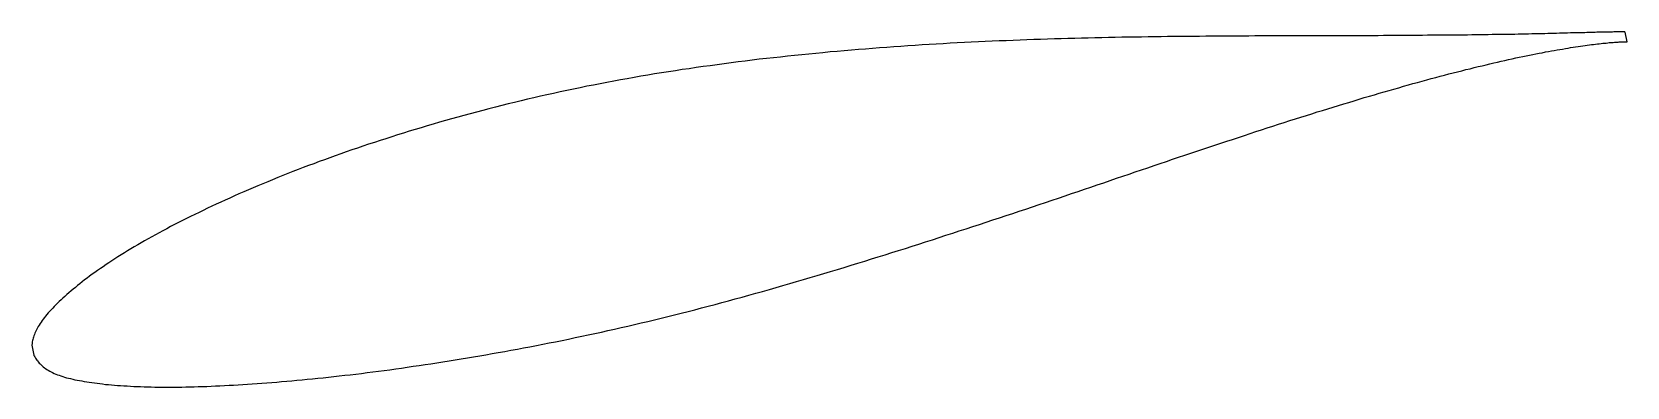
# Model space of a CAD drawing. Header units: metres. Extents: x -39 to 78, y -10 to 16.
import ezdxf

# ---------------------------------------------------------------- set-up
doc = ezdxf.new("R2010")
doc.units = ezdxf.units.M

msp = doc.modelspace()

# ---------------------------------------------------------------- linework, layer by layer
msp.add_lwpolyline([(78.16, 15.89), (78.16, 15.89), (78.15, 15.89), (78.14, 15.9), (78.12, 15.9), (78.1, 15.9), (78.08, 15.9), (78.05, 15.9), (78.01, 15.9), (77.97, 15.9), (77.93, 15.9), (77.88, 15.9), (77.83, 15.9), (77.77, 15.9), (77.71, 15.9), (77.64, 15.9), (77.57, 15.9), (77.49, 15.9), (77.41, 15.9), (77.32, 15.9), (77.23, 15.89), (77.14, 15.89), (77.04, 15.89), (76.94, 15.89), (76.83, 15.89), (76.72, 15.88), (76.6, 15.88), (76.48, 15.88), (76.35, 15.87), (76.22, 15.87), (76.09, 15.87), (75.95, 15.86), (75.81, 15.86), (75.66, 15.86), (75.5, 15.85), (75.35, 15.85), (75.19, 15.84), (75.02, 15.84), (74.85, 15.84), (74.68, 15.83), (74.5, 15.83), (74.31, 15.82), (74.13, 15.82), (73.93, 15.81), (73.74, 15.81), (73.54, 15.8), (73.33, 15.8), (73.12, 15.79), (72.91, 15.79), (72.69, 15.78), (72.47, 15.78), (72.25, 15.77), (72.02, 15.77), (71.78, 15.76), (71.54, 15.75), (71.3, 15.75), (71.05, 15.74), (70.8, 15.74), (70.55, 15.73), (70.29, 15.73), (70.03, 15.72), (69.76, 15.72), (69.49, 15.72), (69.21, 15.71), (68.93, 15.71), (68.65, 15.7), (68.36, 15.7), (68.07, 15.69), (67.78, 15.69), (67.48, 15.68), (67.18, 15.68), (66.87, 15.68), (66.56, 15.67), (66.25, 15.67), (65.93, 15.67), (65.61, 15.66), (65.28, 15.66), (64.95, 15.66), (64.62, 15.65), (64.28, 15.65), (63.94, 15.65), (63.6, 15.65), (63.25, 15.64), (62.9, 15.64), (62.55, 15.64), (62.19, 15.64), (61.83, 15.63), (61.47, 15.63), (61.1, 15.63), (60.73, 15.63), (60.36, 15.63), (59.98, 15.62), (59.6, 15.62), (59.21, 15.62), (58.83, 15.62), (58.44, 15.62), (58.04, 15.62), (57.64, 15.62), (57.24, 15.61), (56.84, 15.61), (56.44, 15.61), (56.03, 15.61), (55.62, 15.61), (55.2, 15.61), (54.78, 15.61), (54.36, 15.61), (53.94, 15.61), (53.51, 15.6), (53.08, 15.6), (52.65, 15.6), (52.22, 15.6), (51.78, 15.6), (51.34, 15.6), (50.9, 15.6), (50.46, 15.59), (50.01, 15.59), (49.56, 15.59), (49.11, 15.59), (48.65, 15.58), (48.2, 15.58), (47.74, 15.58), (47.28, 15.58), (46.81, 15.57), (46.35, 15.57), (45.88, 15.56), (45.41, 15.56), (44.94, 15.55), (44.46, 15.55), (43.99, 15.54), (43.51, 15.54), (43.03, 15.53), (42.55, 15.52), (42.06, 15.51), (41.58, 15.51), (41.09, 15.5), (40.6, 15.49), (40.11, 15.48), (39.62, 15.47), (39.12, 15.46), (38.63, 15.45), (38.13, 15.43), (37.63, 15.42), (37.13, 15.41), (36.63, 15.39), (36.13, 15.38), (35.63, 15.36), (35.12, 15.35), (34.62, 15.33), (34.11, 15.31), (33.6, 15.29), (33.09, 15.27), (32.58, 15.25), (32.07, 15.23), (31.56, 15.21), (31.04, 15.19), (30.53, 15.16), (30.01, 15.14), (29.5, 15.11), (28.98, 15.09), (28.46, 15.06), (27.95, 15.03), (27.43, 15), (26.91, 14.97), (26.39, 14.94), (25.87, 14.9), (25.35, 14.87), (24.83, 14.83), (24.31, 14.8), (23.79, 14.76), (23.26, 14.72), (22.74, 14.68), (22.22, 14.64), (21.7, 14.6), (21.18, 14.55), (20.65, 14.51), (20.13, 14.46), (19.61, 14.42), (19.09, 14.37), (18.56, 14.32), (18.04, 14.27), (17.52, 14.22), (17, 14.16), (16.48, 14.11), (15.96, 14.05), (15.44, 14), (14.92, 13.94), (14.4, 13.88), (13.88, 13.81), (13.36, 13.75), (12.84, 13.69), (12.33, 13.62), (11.81, 13.55), (11.29, 13.48), (10.78, 13.41), (10.27, 13.34), (9.75, 13.27), (9.24, 13.19), (8.73, 13.12), (8.22, 13.04), (7.71, 12.96), (7.2, 12.88), (6.69, 12.8), (6.19, 12.71), (5.68, 12.63), (5.18, 12.54), (4.68, 12.45), (4.18, 12.36), (3.68, 12.27), (3.18, 12.18), (2.68, 12.08), (2.19, 11.98), (1.69, 11.89), (1.2, 11.79), (0.71, 11.69), (0.22, 11.58), (-0.27, 11.48), (-0.75, 11.37), (-1.24, 11.27), (-1.72, 11.16), (-2.2, 11.05), (-2.68, 10.94), (-3.15, 10.82), (-3.63, 10.71), (-4.1, 10.59), (-4.57, 10.48), (-5.04, 10.36), (-5.51, 10.24), (-5.97, 10.12), (-6.43, 9.99), (-6.9, 9.87), (-7.35, 9.75), (-7.81, 9.62), (-8.26, 9.49), (-8.72, 9.37), (-9.16, 9.24), (-9.61, 9.11), (-10.06, 8.98), (-10.5, 8.84), (-10.94, 8.71), (-11.38, 8.58), (-11.81, 8.44), (-12.24, 8.31), (-12.67, 8.17), (-13.1, 8.03), (-13.53, 7.9), (-13.95, 7.76), (-14.37, 7.62), (-14.79, 7.48), (-15.2, 7.34), (-15.61, 7.2), (-16.02, 7.06), (-16.43, 6.91), (-16.83, 6.77), (-17.23, 6.63), (-17.63, 6.48), (-18.02, 6.34), (-18.41, 6.19), (-18.8, 6.05), (-19.19, 5.9), (-19.57, 5.75), (-19.95, 5.61), (-20.33, 5.46), (-20.7, 5.31), (-21.07, 5.16), (-21.44, 5.01), (-21.8, 4.86), (-22.16, 4.71), (-22.52, 4.56), (-22.87, 4.41), (-23.23, 4.26), (-23.57, 4.11), (-23.92, 3.96), (-24.26, 3.81), (-24.6, 3.66), (-24.93, 3.51), (-25.26, 3.36), (-25.59, 3.21), (-25.91, 3.05), (-26.23, 2.9), (-26.55, 2.75), (-26.86, 2.6), (-27.17, 2.45), (-27.48, 2.3), (-27.78, 2.15), (-28.08, 2), (-28.38, 1.85), (-28.67, 1.7), (-28.96, 1.55), (-29.24, 1.4), (-29.52, 1.25), (-29.8, 1.1), (-30.07, 0.95), (-30.34, 0.8), (-30.61, 0.65), (-30.87, 0.5), (-31.13, 0.35), (-31.38, 0.2), (-31.64, 0.06), (-31.88, -0.09), (-32.12, -0.24), (-32.36, -0.38), (-32.6, -0.53), (-32.83, -0.68), (-33.06, -0.82), (-33.28, -0.96), (-33.5, -1.11), (-33.71, -1.25), (-33.92, -1.4), (-34.13, -1.54), (-34.33, -1.68), (-34.53, -1.82), (-34.73, -1.96), (-34.92, -2.1), (-35.1, -2.24), (-35.29, -2.38), (-35.46, -2.52), (-35.64, -2.66), (-35.81, -2.79), (-35.97, -2.93), (-36.14, -3.06), (-36.29, -3.19), (-36.45, -3.33), (-36.6, -3.46), (-36.74, -3.59), (-36.88, -3.71), (-37.02, -3.84), (-37.15, -3.97), (-37.28, -4.09), (-37.4, -4.21), (-37.52, -4.33), (-37.64, -4.46), (-37.75, -4.57), (-37.86, -4.69), (-37.96, -4.81), (-38.06, -4.92), (-38.16, -5.04), (-38.25, -5.15), (-38.33, -5.26), (-38.41, -5.37), (-38.49, -5.48), (-38.56, -5.59), (-38.63, -5.7), (-38.7, -5.8), (-38.76, -5.91), (-38.81, -6.01), (-38.86, -6.11), (-38.91, -6.21), (-38.95, -6.31), (-38.99, -6.41), (-39.03, -6.5), (-39.06, -6.59), (-39.08, -6.68), (-39.11, -6.77), (-39.13, -6.85), (-39.14, -6.93), (-39.15, -7), (-39.16, -7.06), (-39.16, -7.12), (-39.17, -7.16), (-39.17, -7.19), (-39.02, -7.93), (-39.02, -7.94), (-39.01, -7.96), (-38.99, -7.98), (-38.97, -8.02), (-38.94, -8.08), (-38.9, -8.14), (-38.85, -8.21), (-38.8, -8.28), (-38.75, -8.35), (-38.69, -8.43), (-38.63, -8.5), (-38.56, -8.57), (-38.49, -8.64), (-38.41, -8.71), (-38.33, -8.78), (-38.25, -8.85), (-38.16, -8.91), (-38.06, -8.97), (-37.97, -9.03), (-37.86, -9.09), (-37.76, -9.15), (-37.65, -9.2), (-37.53, -9.26), (-37.41, -9.31), (-37.29, -9.36), (-37.17, -9.4), (-37.03, -9.45), (-36.9, -9.49), (-36.76, -9.54), (-36.62, -9.58), (-36.47, -9.62), (-36.32, -9.65), (-36.16, -9.69), (-36, -9.73), (-35.83, -9.76), (-35.67, -9.79), (-35.49, -9.82), (-35.32, -9.86), (-35.13, -9.89), (-34.95, -9.91), (-34.76, -9.94), (-34.57, -9.97), (-34.37, -9.99), (-34.16, -10.02), (-33.96, -10.04), (-33.75, -10.07), (-33.53, -10.09), (-33.32, -10.11), (-33.09, -10.13), (-32.87, -10.15), (-32.64, -10.16), (-32.4, -10.18), (-32.16, -10.19), (-31.92, -10.21), (-31.67, -10.22), (-31.42, -10.23), (-31.17, -10.24), (-30.91, -10.25), (-30.65, -10.26), (-30.39, -10.26), (-30.12, -10.27), (-29.85, -10.27), (-29.57, -10.27), (-29.29, -10.27), (-29, -10.27), (-28.72, -10.27), (-28.43, -10.27), (-28.13, -10.27), (-27.83, -10.26), (-27.53, -10.25), (-27.22, -10.25), (-26.92, -10.24), (-26.6, -10.23), (-26.29, -10.22), (-25.97, -10.2), (-25.64, -10.19), (-25.32, -10.18), (-24.99, -10.16), (-24.65, -10.14), (-24.32, -10.12), (-23.98, -10.1), (-23.64, -10.08), (-23.29, -10.06), (-22.94, -10.04), (-22.59, -10.01), (-22.23, -9.99), (-21.87, -9.96), (-21.51, -9.93), (-21.14, -9.9), (-20.78, -9.87), (-20.4, -9.84), (-20.03, -9.81), (-19.65, -9.77), (-19.27, -9.74), (-18.89, -9.7), (-18.5, -9.66), (-18.11, -9.62), (-17.72, -9.58), (-17.33, -9.54), (-16.93, -9.49), (-16.53, -9.45), (-16.13, -9.4), (-15.72, -9.36), (-15.31, -9.31), (-14.9, -9.26), (-14.49, -9.2), (-14.07, -9.15), (-13.65, -9.1), (-13.23, -9.04), (-12.81, -8.99), (-12.38, -8.93), (-11.96, -8.87), (-11.53, -8.81), (-11.09, -8.74), (-10.66, -8.68), (-10.22, -8.62), (-9.78, -8.55), (-9.34, -8.48), (-8.9, -8.41), (-8.45, -8.34), (-8.01, -8.27), (-7.56, -8.2), (-7.1, -8.12), (-6.65, -8.05), (-6.19, -7.97), (-5.74, -7.89), (-5.28, -7.81), (-4.82, -7.73), (-4.35, -7.65), (-3.89, -7.56), (-3.42, -7.48), (-2.96, -7.39), (-2.49, -7.3), (-2.02, -7.21), (-1.54, -7.12), (-1.07, -7.02), (-0.6, -6.93), (-0.12, -6.83), (0.36, -6.73), (0.84, -6.63), (1.32, -6.53), (1.8, -6.43), (2.28, -6.33), (2.77, -6.22), (3.25, -6.11), (3.74, -6), (4.23, -5.89), (4.71, -5.78), (5.2, -5.66), (5.69, -5.55), (6.19, -5.43), (6.68, -5.31), (7.17, -5.19), (7.66, -5.07), (8.16, -4.95), (8.65, -4.82), (9.15, -4.7), (9.65, -4.57), (10.14, -4.44), (10.64, -4.31), (11.14, -4.18), (11.64, -4.04), (12.14, -3.91), (12.63, -3.77), (13.13, -3.64), (13.63, -3.5), (14.14, -3.36), (14.64, -3.22), (15.14, -3.08), (15.64, -2.93), (16.14, -2.79), (16.64, -2.65), (17.14, -2.5), (17.65, -2.35), (18.15, -2.2), (18.65, -2.06), (19.15, -1.91), (19.65, -1.75), (20.15, -1.6), (20.66, -1.45), (21.16, -1.3), (21.66, -1.14), (22.16, -0.99), (22.66, -0.83), (23.16, -0.68), (23.66, -0.52), (24.16, -0.36), (24.66, -0.21), (25.16, -0.05), (25.66, 0.11), (26.16, 0.27), (26.65, 0.43), (27.15, 0.59), (27.65, 0.75), (28.14, 0.91), (28.64, 1.07), (29.13, 1.23), (29.63, 1.4), (30.12, 1.56), (30.61, 1.72), (31.1, 1.88), (31.59, 2.04), (32.08, 2.21), (32.57, 2.37), (33.06, 2.53), (33.54, 2.69), (34.03, 2.85), (34.51, 3.02), (35, 3.18), (35.48, 3.34), (35.96, 3.5), (36.44, 3.66), (36.92, 3.83), (37.4, 3.99), (37.87, 4.15), (38.35, 4.31), (38.82, 4.47), (39.29, 4.63), (39.76, 4.79), (40.23, 4.95), (40.7, 5.11), (41.16, 5.26), (41.63, 5.42), (42.09, 5.58), (42.55, 5.74), (43.01, 5.89), (43.47, 6.05), (43.93, 6.2), (44.38, 6.35), (44.83, 6.51), (45.28, 6.66), (45.73, 6.81), (46.18, 6.96), (46.63, 7.11), (47.07, 7.26), (47.51, 7.4), (47.95, 7.55), (48.39, 7.7), (48.82, 7.84), (49.26, 7.98), (49.69, 8.13), (50.12, 8.27), (50.54, 8.41), (50.97, 8.55), (51.39, 8.68), (51.81, 8.82), (52.23, 8.96), (52.64, 9.09), (53.06, 9.22), (53.47, 9.36), (53.88, 9.49), (54.28, 9.62), (54.69, 9.74), (55.09, 9.87), (55.49, 10), (55.88, 10.12), (56.27, 10.24), (56.67, 10.36), (57.05, 10.48), (57.44, 10.6), (57.82, 10.71), (58.2, 10.83), (58.58, 10.94), (58.95, 11.06), (59.33, 11.17), (59.7, 11.27), (60.06, 11.38), (60.42, 11.49), (60.78, 11.59), (61.14, 11.69), (61.5, 11.79), (61.85, 11.89), (62.2, 11.99), (62.54, 12.09), (62.88, 12.18), (63.22, 12.28), (63.56, 12.37), (63.89, 12.46), (64.22, 12.55), (64.55, 12.63), (64.87, 12.72), (65.19, 12.8), (65.51, 12.88), (65.82, 12.96), (66.13, 13.04), (66.44, 13.12), (66.74, 13.19), (67.04, 13.27), (67.34, 13.34), (67.63, 13.41), (67.92, 13.48), (68.21, 13.55), (68.49, 13.61), (68.77, 13.68), (69.04, 13.74), (69.31, 13.8), (69.58, 13.86), (69.85, 13.92), (70.11, 13.98), (70.36, 14.03), (70.62, 14.08), (70.87, 14.14), (71.11, 14.19), (71.36, 14.24), (71.59, 14.28), (71.83, 14.33), (72.06, 14.37), (72.29, 14.42), (72.51, 14.46), (72.73, 14.5), (72.94, 14.54), (73.15, 14.57), (73.36, 14.61), (73.56, 14.64), (73.76, 14.68), (73.96, 14.71), (74.15, 14.74), (74.34, 14.77), (74.52, 14.8), (74.7, 14.83), (74.87, 14.85), (75.04, 14.88), (75.21, 14.9), (75.37, 14.92), (75.53, 14.94), (75.68, 14.96), (75.83, 14.98), (75.98, 15), (76.12, 15.02), (76.26, 15.03), (76.39, 15.05), (76.52, 15.06), (76.64, 15.07), (76.76, 15.08), (76.88, 15.1), (76.99, 15.11), (77.09, 15.11), (77.2, 15.12), (77.29, 15.13), (77.39, 15.14), (77.48, 15.14), (77.56, 15.15), (77.64, 15.15), (77.72, 15.16), (77.79, 15.16), (77.85, 15.16), (77.92, 15.16), (77.97, 15.17), (78.03, 15.17), (78.07, 15.17), (78.12, 15.17), (78.16, 15.17), (78.19, 15.17), (78.22, 15.17), (78.25, 15.17), (78.27, 15.16), (78.29, 15.16), (78.3, 15.16), (78.31, 15.16), (78.31, 15.16), (78.16, 15.89)], close=True)

doc.saveas('drawing.dxf')
